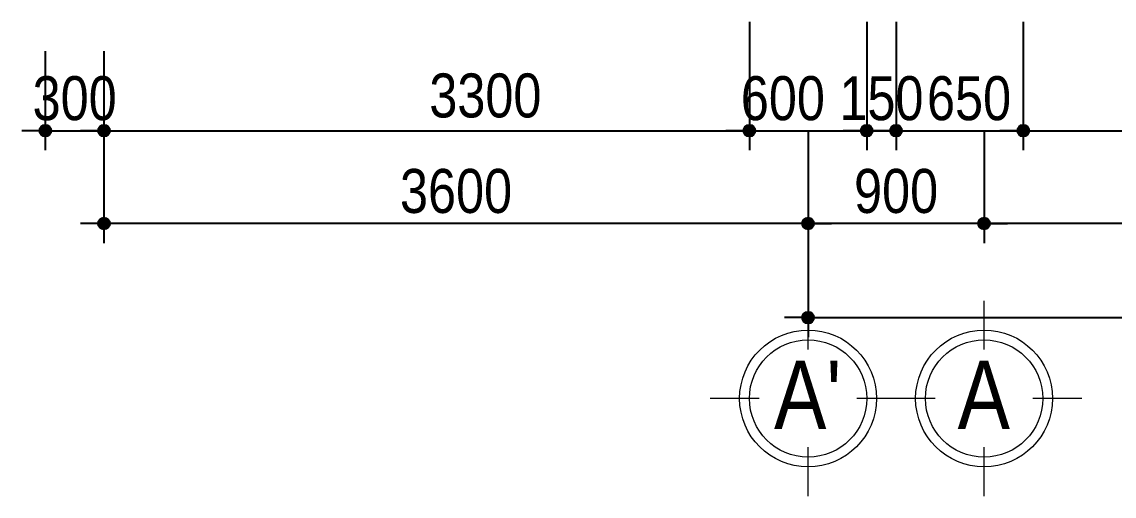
# Model space of a CAD drawing. Extents: x -79995 to 347433, y -157641 to 104789.
# Drawn here: x 68809 to 74394, y -97739 to -95312 of the extents above; entities that cross this region are included whole.
import ezdxf
from ezdxf.enums import TextEntityAlignment as Align

# ---------------------------------------------------------------- set-up
doc = ezdxf.new("R2010")
doc.units = 0
doc.layers.get('DEFPOINTS').update_dxf_attribs({"linetype": 'CONTINUOUS'})
doc.layers.add('DIM', color=1, linetype='CONTINUOUS')
doc.layers.add('TAGS', color=60, linetype='CONTINUOUS')
doc.layers.add('TEN TRUC', color=3, linetype='CONTINUOUS', lineweight=18)
doc.styles.add('HEL-CONDENSE', font='')
doc.styles.get("Standard").update_dxf_attribs({"font": '', "height": 25})
doc.styles.add('VNI-HELVE-CONDENSEN', font='')
doc.styles.get('HEL-CONDENSE').set_extended_font_data('VNI-Helve-Condense')
doc.styles.get('Standard').set_extended_font_data('VNI-Helve-Condense')
doc.styles.get('VNI-HELVE-CONDENSEN').set_extended_font_data('VNI-Helve-Condense')
doc.dimstyles.new('D100', dxfattribs={"dimtxt": 225, "dimasz": 1.2, "dimexe": 100, "dimexo": 0, "dimgap": 50, "dimtad": 1, "dimdec": 0, "dimzin": 13, "dimdsep": 46, "dimtxsty": 'HEL-CONDENSE', "dimblk": 'D50', "dimcen": 0, "dimclrd": 1, "dimclre": 1, "dimclrt": 7, "dimadec": 0, "dimazin": 0, "dimtfac": 1, "dimtdec": 0, "dimtmove": 0, "dimatfit": 3, "dimldrblk": 'D50', "dimfxl": 1, "dimtolj": 1, "dimtzin": 13, "dimarcsym": 0})
doc.dimstyles.get("Standard").update_dxf_attribs({"dimtxt": 0.18, "dimasz": 0.18, "dimexe": 0.18, "dimexo": 0.0625, "dimgap": 0.09, "dimtad": 0, "dimtih": 1, "dimtoh": 1, "dimdec": 4, "dimzin": 0, "dimdsep": 46, "dimtxsty": 'Standard', "dimcen": 0.09, "dimadec": 0, "dimazin": 0, "dimtfac": 1, "dimtdec": 4, "dimtofl": 0, "dimtmove": 0, "dimatfit": 3, "dimfxl": 1, "dimtolj": 1, "dimtzin": 0, "dimarcsym": 0})

# ---------------------------------------------------------------- blocks, each defined once
blk = doc.blocks.new('D50')
at = {"layer": 'DIM'}
blk.add_hatch(color=256, dxfattribs=at).paths.add_polyline_path([(25, 0, 1), (-25, 0, 1)])
blk.add_line((25, 0), (100, 0), dxfattribs=at)
blk.add_circle((0, 0), 25, dxfattribs=at)
blk = doc.blocks.new('*D1030')
at = {"layer": 'DEFPOINTS', "color": 0, "transparency": 16777216}
for p in [(72828.8, -95869), (87728.8, -95869), (87728.8, -96825.3)]:
    blk.add_point(p, dxfattribs=at)
at = {"layer": 'DIM', "color": 1, "lineweight": -2, "transparency": 16777216}
for p, q in [((72828.8, -95869), (72828.8, -96925.3)), ((87728.8, -95869), (87728.8, -96925.3)), ((72830, -96825.3), (87727.6, -96825.3))]:
    blk.add_line(p, q, dxfattribs=at)
at = {"layer": 'DIM', "color": 1, "lineweight": -2, "transparency": 16777216, "xscale": 1.199999999999999, "yscale": 1.199999999999999, "zscale": 1.199999999999999, "rotation": 180}
blk.add_blockref('D50', (72828.8, -96825.3), dxfattribs=at)
at = {"layer": 'DIM', "color": 1, "lineweight": -2, "transparency": 16777216, "xscale": 1.199999999999999, "yscale": 1.199999999999999, "zscale": 1.199999999999999}
blk.add_blockref('D50', (87728.8, -96825.3), dxfattribs=at)
at = {"layer": 'DIM', "color": 7, "transparency": 16777216, "insert": (80278.8, -96660.4), "char_height": 225, "attachment_point": 5, "style": 'HEL-CONDENSE'}
blk.add_mtext('\\A1;14900', dxfattribs=at)
blk = doc.blocks.new('A$C206177D3')
at = {"layer": 'TEN TRUC', "ltscale": 1000}
for p, q in [((-36.6, 240.1), (-36.6, 490.1)), ((-286.6, -9.9), (-536.6, -9.9)), ((463.4, -9.9), (213.4, -9.9)), ((-36.6, -509.9), (-36.6, -259.9))]:
    blk.add_line(p, q, dxfattribs=at)
blk.add_circle((-36.6, -9.9), 350, dxfattribs=at)
at = {"layer": 'TEN TRUC', "color": 254, "ltscale": 1000}
blk.add_circle((-36.6, -9.9), 300, dxfattribs=at)
blk = doc.blocks.new('*D1031')
at = {"layer": 'DEFPOINTS', "color": 0, "transparency": 16777216}
for p in [(73728.8, -95869), (75728.8, -95869), (73728.8, -96343.7)]:
    blk.add_point(p, dxfattribs=at)
at = {"layer": 'DIM', "color": 1, "lineweight": -2, "transparency": 16777216}
for p, q in [((73728.8, -95869), (73728.8, -96443.7)), ((75728.8, -95869), (75728.8, -96443.7)), ((75727.6, -96343.7), (73730, -96343.7))]:
    blk.add_line(p, q, dxfattribs=at)
at = {"layer": 'DIM', "color": 1, "lineweight": -2, "transparency": 16777216, "xscale": 1.199999999999999, "yscale": 1.199999999999999, "zscale": 1.199999999999999, "rotation": 180}
blk.add_blockref('D50', (73728.8, -96343.7), dxfattribs=at)
at = {"layer": 'DIM', "color": 1, "lineweight": -2, "transparency": 16777216, "xscale": 1.199999999999999, "yscale": 1.199999999999999, "zscale": 1.199999999999999}
blk.add_blockref('D50', (75728.8, -96343.7), dxfattribs=at)
at = {"layer": 'DIM', "color": 7, "transparency": 16777216, "insert": (74728.8, -96178.8), "char_height": 225, "attachment_point": 5, "style": 'HEL-CONDENSE'}
blk.add_mtext('\\A1;2000', dxfattribs=at)
blk = doc.blocks.new('*D1032')
at = {"layer": 'DEFPOINTS', "color": 0, "transparency": 16777216}
for p in [(72828.8, -95869), (73728.8, -95869), (72828.8, -96343.7)]:
    blk.add_point(p, dxfattribs=at)
at = {"layer": 'DIM', "color": 1, "lineweight": -2, "transparency": 16777216}
for p, q in [((72828.8, -95869), (72828.8, -96443.7)), ((73728.8, -95869), (73728.8, -96443.7)), ((73727.6, -96343.7), (72830, -96343.7))]:
    blk.add_line(p, q, dxfattribs=at)
at = {"layer": 'DIM', "color": 1, "lineweight": -2, "transparency": 16777216, "xscale": 1.199999999999999, "yscale": 1.199999999999999, "zscale": 1.199999999999999, "rotation": 180}
blk.add_blockref('D50', (72828.8, -96343.7), dxfattribs=at)
at = {"layer": 'DIM', "color": 1, "lineweight": -2, "transparency": 16777216, "xscale": 1.199999999999999, "yscale": 1.199999999999999, "zscale": 1.199999999999999}
blk.add_blockref('D50', (73728.8, -96343.7), dxfattribs=at)
at = {"layer": 'DIM', "color": 7, "transparency": 16777216, "insert": (73278.8, -96178.8), "char_height": 225, "attachment_point": 5, "style": 'HEL-CONDENSE'}
blk.add_mtext('\\A1;900', dxfattribs=at)
blk = doc.blocks.new('*D1034')
at = {"layer": 'DEFPOINTS', "color": 0, "transparency": 16777216}
for p in [(69228.8, -95869), (72828.8, -95869), (69228.8, -96343.7)]:
    blk.add_point(p, dxfattribs=at)
at = {"layer": 'DIM', "color": 1, "lineweight": -2, "transparency": 16777216}
for p, q in [((69228.8, -95869), (69228.8, -96443.7)), ((72828.8, -95869), (72828.8, -96443.7)), ((72827.6, -96343.7), (69230, -96343.7))]:
    blk.add_line(p, q, dxfattribs=at)
at = {"layer": 'DIM', "color": 1, "lineweight": -2, "transparency": 16777216, "xscale": 1.199999999999999, "yscale": 1.199999999999999, "zscale": 1.199999999999999, "rotation": 180}
blk.add_blockref('D50', (69228.8, -96343.7), dxfattribs=at)
at = {"layer": 'DIM', "color": 1, "lineweight": -2, "transparency": 16777216, "xscale": 1.199999999999999, "yscale": 1.199999999999999, "zscale": 1.199999999999999}
blk.add_blockref('D50', (72828.8, -96343.7), dxfattribs=at)
at = {"layer": 'DIM', "color": 7, "transparency": 16777216, "insert": (71028.8, -96178.8), "char_height": 225, "attachment_point": 5, "style": 'HEL-CONDENSE'}
blk.add_mtext('\\A1;3600', dxfattribs=at)
blk = doc.blocks.new('*D1226')
at = {"layer": 'DEFPOINTS', "color": 0, "linetype": 'Continuous', "transparency": 16777216}
for p in [(68928.8, -95461.9), (69228.8, -95461.9), (69228.8, -95869)]:
    blk.add_point(p, dxfattribs=at)
at = {"layer": 'DIM', "color": 1, "linetype": 'Continuous', "lineweight": -2, "transparency": 16777216}
for p, q in [((68928.8, -95461.9), (68928.8, -95969)), ((69228.8, -95461.9), (69228.8, -95969)), ((68930, -95869), (69227.6, -95869))]:
    blk.add_line(p, q, dxfattribs=at)
at = {"layer": 'DIM', "color": 1, "linetype": 'Continuous', "lineweight": -2, "transparency": 16777216, "xscale": 1.199999999999999, "yscale": 1.199999999999999, "zscale": 1.199999999999999, "rotation": 180}
blk.add_blockref('D50', (68928.8, -95869), dxfattribs=at)
at = {"layer": 'DIM', "color": 1, "linetype": 'Continuous', "lineweight": -2, "transparency": 16777216, "xscale": 1.199999999999999, "yscale": 1.199999999999999, "zscale": 1.199999999999999}
blk.add_blockref('D50', (69228.8, -95869), dxfattribs=at)
at = {"layer": 'DIM', "color": 7, "linetype": 'Continuous', "transparency": 16777216, "insert": (69078.8, -95704.1), "char_height": 225, "attachment_point": 5, "style": 'HEL-CONDENSE'}
blk.add_mtext('\\A1;300', dxfattribs=at)
blk = doc.blocks.new('*D1227')
at = {"layer": 'DEFPOINTS', "color": 0, "linetype": 'Continuous', "transparency": 16777216}
for p in [(72528.8, -95311.9), (69228.8, -95461.9), (72528.8, -95869)]:
    blk.add_point(p, dxfattribs=at)
at = {"layer": 'DIM', "color": 1, "linetype": 'Continuous', "lineweight": -2, "transparency": 16777216}
for p, q in [((72528.8, -95311.9), (72528.8, -95969)), ((69228.8, -95461.9), (69228.8, -95969)), ((69230, -95869), (72527.6, -95869))]:
    blk.add_line(p, q, dxfattribs=at)
at = {"layer": 'DIM', "color": 1, "linetype": 'Continuous', "lineweight": -2, "transparency": 16777216, "xscale": 1.199999999999999, "yscale": 1.199999999999999, "zscale": 1.199999999999999, "rotation": 180}
blk.add_blockref('D50', (69228.8, -95869), dxfattribs=at)
at = {"layer": 'DIM', "color": 1, "linetype": 'Continuous', "lineweight": -2, "transparency": 16777216, "xscale": 1.199999999999999, "yscale": 1.199999999999999, "zscale": 1.199999999999999}
blk.add_blockref('D50', (72528.8, -95869), dxfattribs=at)
at = {"layer": 'DIM', "color": 7, "linetype": 'Continuous', "transparency": 16777216, "insert": (71178.8, -95690.2), "char_height": 225, "attachment_point": 5, "style": 'HEL-CONDENSE'}
blk.add_mtext('\\A1;3300', dxfattribs=at)
blk = doc.blocks.new('*D1228')
at = {"layer": 'DEFPOINTS', "color": 0, "linetype": 'Continuous', "transparency": 16777216}
for p in [(72528.8, -95311.9), (73128.8, -95311.9), (73128.8, -95869)]:
    blk.add_point(p, dxfattribs=at)
at = {"layer": 'DIM', "color": 1, "linetype": 'Continuous', "lineweight": -2, "transparency": 16777216}
for p, q in [((72528.8, -95311.9), (72528.8, -95969)), ((73128.8, -95311.9), (73128.8, -95969)), ((72530, -95869), (73127.6, -95869))]:
    blk.add_line(p, q, dxfattribs=at)
at = {"layer": 'DIM', "color": 1, "linetype": 'Continuous', "lineweight": -2, "transparency": 16777216, "xscale": 1.199999999999999, "yscale": 1.199999999999999, "zscale": 1.199999999999999, "rotation": 180}
blk.add_blockref('D50', (72528.8, -95869), dxfattribs=at)
at = {"layer": 'DIM', "color": 1, "linetype": 'Continuous', "lineweight": -2, "transparency": 16777216, "xscale": 1.199999999999999, "yscale": 1.199999999999999, "zscale": 1.199999999999999}
blk.add_blockref('D50', (73128.8, -95869), dxfattribs=at)
at = {"layer": 'DIM', "color": 7, "linetype": 'Continuous', "transparency": 16777216, "insert": (72699.8, -95704.1), "char_height": 225, "attachment_point": 5, "style": 'HEL-CONDENSE'}
blk.add_mtext('\\A1;600', dxfattribs=at)
blk = doc.blocks.new('*D1229')
at = {"layer": 'DEFPOINTS', "color": 0, "linetype": 'Continuous', "transparency": 16777216}
for p in [(73128.8, -95311.9), (73278.8, -95311.9), (73278.8, -95869)]:
    blk.add_point(p, dxfattribs=at)
at = {"layer": 'DIM', "color": 1, "linetype": 'Continuous', "lineweight": -2, "transparency": 16777216}
for p, q in [((73128.8, -95311.9), (73128.8, -95969)), ((73278.8, -95311.9), (73278.8, -95969)), ((73130, -95869), (73277.6, -95869))]:
    blk.add_line(p, q, dxfattribs=at)
at = {"layer": 'DIM', "color": 1, "linetype": 'Continuous', "lineweight": -2, "transparency": 16777216, "xscale": 1.199999999999999, "yscale": 1.199999999999999, "zscale": 1.199999999999999, "rotation": 180}
blk.add_blockref('D50', (73128.8, -95869), dxfattribs=at)
at = {"layer": 'DIM', "color": 1, "linetype": 'Continuous', "lineweight": -2, "transparency": 16777216, "xscale": 1.199999999999999, "yscale": 1.199999999999999, "zscale": 1.199999999999999}
blk.add_blockref('D50', (73278.8, -95869), dxfattribs=at)
at = {"layer": 'DIM', "color": 7, "linetype": 'Continuous', "transparency": 16777216, "insert": (73203.8, -95704.1), "char_height": 225, "attachment_point": 5, "style": 'HEL-CONDENSE'}
blk.add_mtext('\\A1;150', dxfattribs=at)
blk = doc.blocks.new('*D1230')
at = {"layer": 'DEFPOINTS', "color": 0, "linetype": 'Continuous', "transparency": 16777216}
for p in [(73278.8, -95311.9), (73928.8, -95311.9), (73928.8, -95869)]:
    blk.add_point(p, dxfattribs=at)
at = {"layer": 'DIM', "color": 1, "linetype": 'Continuous', "lineweight": -2, "transparency": 16777216}
for p, q in [((73278.8, -95311.9), (73278.8, -95969)), ((73928.8, -95311.9), (73928.8, -95969)), ((73280, -95869), (73927.6, -95869))]:
    blk.add_line(p, q, dxfattribs=at)
at = {"layer": 'DIM', "color": 1, "linetype": 'Continuous', "lineweight": -2, "transparency": 16777216, "xscale": 1.199999999999999, "yscale": 1.199999999999999, "zscale": 1.199999999999999, "rotation": 180}
blk.add_blockref('D50', (73278.8, -95869), dxfattribs=at)
at = {"layer": 'DIM', "color": 1, "linetype": 'Continuous', "lineweight": -2, "transparency": 16777216, "xscale": 1.199999999999999, "yscale": 1.199999999999999, "zscale": 1.199999999999999}
blk.add_blockref('D50', (73928.8, -95869), dxfattribs=at)
at = {"layer": 'DIM', "color": 7, "linetype": 'Continuous', "transparency": 16777216, "insert": (73651.9, -95704.1), "char_height": 225, "attachment_point": 5, "style": 'HEL-CONDENSE'}
blk.add_mtext('\\A1;650', dxfattribs=at)
blk = doc.blocks.new('*D1231')
at = {"layer": 'DEFPOINTS', "color": 0, "linetype": 'Continuous', "transparency": 16777216}
for p in [(73928.8, -95311.9), (75728.8, -95461.9), (75728.8, -95869)]:
    blk.add_point(p, dxfattribs=at)
at = {"layer": 'DIM', "color": 1, "linetype": 'Continuous', "lineweight": -2, "transparency": 16777216}
for p, q in [((73928.8, -95311.9), (73928.8, -95969)), ((75728.8, -95461.9), (75728.8, -95969)), ((73930, -95869), (75727.6, -95869))]:
    blk.add_line(p, q, dxfattribs=at)
at = {"layer": 'DIM', "color": 1, "linetype": 'Continuous', "lineweight": -2, "transparency": 16777216, "xscale": 1.199999999999999, "yscale": 1.199999999999999, "zscale": 1.199999999999999, "rotation": 180}
blk.add_blockref('D50', (73928.8, -95869), dxfattribs=at)
at = {"layer": 'DIM', "color": 1, "linetype": 'Continuous', "lineweight": -2, "transparency": 16777216, "xscale": 1.199999999999999, "yscale": 1.199999999999999, "zscale": 1.199999999999999}
blk.add_blockref('D50', (75728.8, -95869), dxfattribs=at)
at = {"layer": 'DIM', "color": 7, "linetype": 'Continuous', "transparency": 16777216, "insert": (74778.8, -95690.2), "char_height": 225, "attachment_point": 5, "style": 'HEL-CONDENSE'}
blk.add_mtext('\\A1;1800', dxfattribs=at)

msp = doc.modelspace()

# ---------------------------------------------------------------- block references
at = {"layer": 'TAGS', "ltscale": 1000}
ref = msp.add_blockref('A$C206177D3', (72865.373, -97229.192), dxfattribs=at)
ref.add_attrib('A', "A'", dxfattribs={"color": 7, "ltscale": 1000, "height": 350, "style": 'VNI-HELVE-CONDENSEN'}).set_placement((72827.069, -97394.83), align=Align.CENTER)
ref = msp.add_blockref('A$C206177D3', (73765.373, -97229.192), dxfattribs=at)
ref.add_attrib('A', 'A', dxfattribs={"color": 7, "ltscale": 1000, "height": 350, "style": 'VNI-HELVE-CONDENSEN'}).set_placement((73727.069, -97394.83), align=Align.CENTER)

# ---------------------------------------------------------------- dimensions: what is measured, and where the dimension line sits
at = {"layer": 'DIM', "linetype": 'Continuous'}
for base, p1, p2, picture, middle in [((72528.751, -95869.022), (69228.751, -95461.851), (72528.751, -95311.851), '*D1227', (71178.751, -95855.141)), ((73128.751, -95869.022), (72528.751, -95311.851), (73128.751, -95311.851), '*D1228', (72699.83, -95869.022)), ((73278.751, -95869.022), (73128.751, -95311.851), (73278.751, -95311.851), '*D1229', (73203.751, -95869.022)), ((73928.751, -95869.022), (73278.751, -95311.851), (73928.751, -95311.851), '*D1230', (73651.861, -95869.022)), ((75728.751, -95869.022), (73928.751, -95311.851), (75728.751, -95461.851), '*D1231', (74778.751, -95855.141))]:
    dim = msp.add_linear_dim(base=base, p1=p1, p2=p2, dimstyle='D100', override={"dimtmove": 1}, dxfattribs=at)
    dim.commit()
    dim.dimension.update_dxf_attribs({"geometry": picture, "text_midpoint": middle, "dimtype": 160})
dim = msp.add_linear_dim(base=(69228.751, -95869.022), p1=(68928.751, -95461.851), p2=(69228.751, -95461.851), dimstyle='D100', dxfattribs=at)
dim.commit()
dim.dimension.update_dxf_attribs({"geometry": '*D1226', "text_midpoint": (69078.751, -95869.022), "dimtype": 160})
at = {"layer": 'DIM'}
for base, p1, p2, dimstyle, override, picture, middle in [((69228.751, -96343.678), (72828.751, -95869.022), (69228.751, -95869.022), 'Standard', {"dimtxt": 225, "dimasz": 1.2, "dimexe": 100, "dimexo": 0, "dimgap": 50, "dimtad": 1, "dimtih": 0, "dimtoh": 0, "dimdec": 2, "dimzin": 13, "dimtxsty": 'HEL-CONDENSE', "dimblk": 'D50', "dimcen": 0, "dimclrd": 1, "dimclre": 1, "dimclrt": 7, "dimtdec": 2, "dimtofl": 1, "dimldrblk": 'D50', "dimtzin": 13}, '*D1034', (71028.751, -96178.778)), ((72828.751, -96343.678), (73728.751, -95869.022), (72828.751, -95869.022), 'D100', {"dimtmove": 1}, '*D1032', (73278.751, -96178.778)), ((73728.751, -96343.678), (75728.751, -95869.022), (73728.751, -95869.022), 'D100', {"dimtmove": 1}, '*D1031', (74728.751, -96178.778))]:
    dim = msp.add_linear_dim(base=base, p1=p1, p2=p2, dimstyle=dimstyle, override=override, dxfattribs=at)
    dim.commit()
    dim.dimension.update_dxf_attribs({"geometry": picture, "text_midpoint": middle})
dim = msp.add_aligned_dim(p1=(72828.751, -95869.022), p2=(87728.751, -95869.022), distance=-956.254, dimstyle='D100', dxfattribs=at)
dim.commit()
dim.dimension.update_dxf_attribs({"geometry": '*D1030', "text_midpoint": (80278.751, -96660.376)})

doc.saveas('drawing.dxf')
